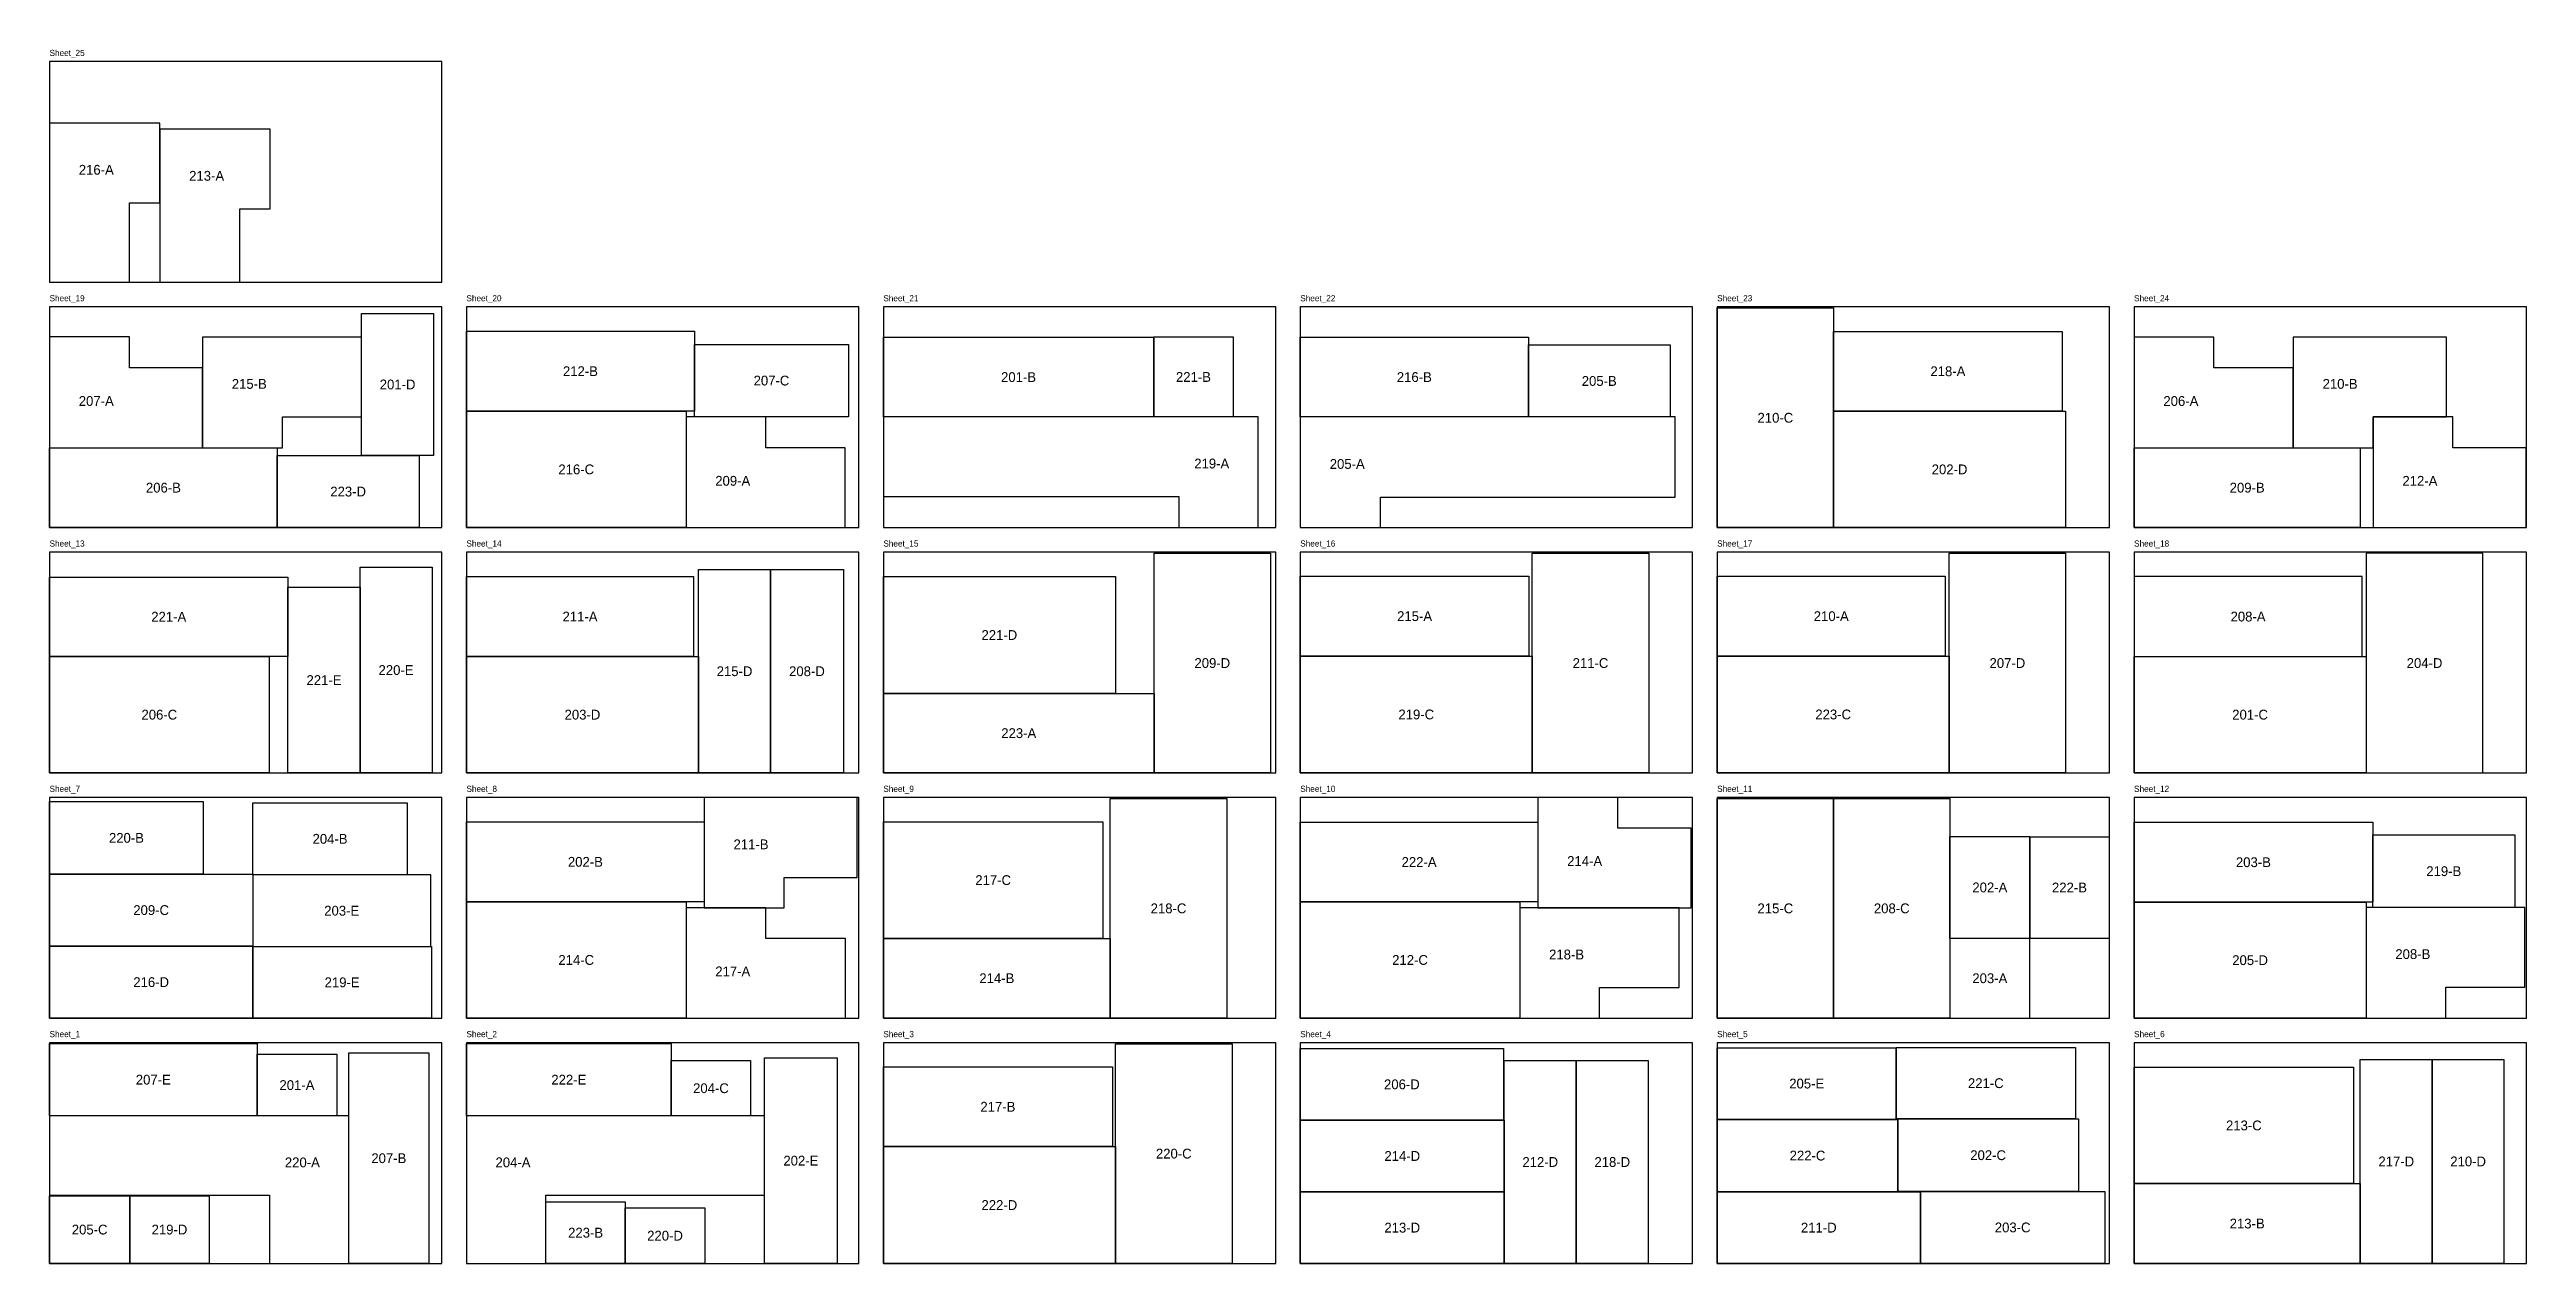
# Model space of a CAD drawing. Header units: millimetres. Extents: x 0 to 20200, y 0 to 9898.
import ezdxf
from ezdxf.enums import TextEntityAlignment as Align

# ---------------------------------------------------------------- set-up
doc = ezdxf.new("R2010")
doc.units = ezdxf.units.MM
doc.layers.add('NESTED_RESULT', color=7, linetype='Continuous')

msp = doc.modelspace()

# ---------------------------------------------------------------- linework, layer by layer
at = {"layer": 'NESTED_RESULT', "color": 1}
for points in [[(0, 8000), (3200, 8000), (3200, 9800), (0, 9800), (0, 8000)], [(0, 6000), (3200, 6000), (3200, 7800), (0, 7800), (0, 6000)], [(3400, 6000), (6600, 6000), (6600, 7800), (3400, 7800), (3400, 6000)], [(6800, 6000), (10000, 6000), (10000, 7800), (6800, 7800), (6800, 6000)], [(10200, 6000), (13400, 6000), (13400, 7800), (10200, 7800), (10200, 6000)], [(13600, 6000), (16800, 6000), (16800, 7800), (13600, 7800), (13600, 6000)], [(17000, 6000), (20200, 6000), (20200, 7800), (17000, 7800), (17000, 6000)], [(0, 4000), (3200, 4000), (3200, 5800), (0, 5800), (0, 4000)], [(3400, 4000), (6600, 4000), (6600, 5800), (3400, 5800), (3400, 4000)], [(6800, 4000), (10000, 4000), (10000, 5800), (6800, 5800), (6800, 4000)], [(10200, 4000), (13400, 4000), (13400, 5800), (10200, 5800), (10200, 4000)], [(13600, 4000), (16800, 4000), (16800, 5800), (13600, 5800), (13600, 4000)], [(17000, 4000), (20200, 4000), (20200, 5800), (17000, 5800), (17000, 4000)], [(0, 2000), (3200, 2000), (3200, 3800), (0, 3800), (0, 2000)], [(3400, 2000), (6600, 2000), (6600, 3800), (3400, 3800), (3400, 2000)], [(6800, 2000), (10000, 2000), (10000, 3800), (6800, 3800), (6800, 2000)], [(10200, 2000), (13400, 2000), (13400, 3800), (10200, 3800), (10200, 2000)], [(13600, 2000), (16800, 2000), (16800, 3800), (13600, 3800), (13600, 2000)], [(17000, 2000), (20200, 2000), (20200, 3800), (17000, 3800), (17000, 2000)], [(0, 0), (3200, 0), (3200, 1800), (0, 1800), (0, 0)], [(3400, 0), (6600, 0), (6600, 1800), (3400, 1800), (3400, 0)], [(6800, 0), (10000, 0), (10000, 1800), (6800, 1800), (6800, 0)], [(10200, 0), (13400, 0), (13400, 1800), (10200, 1800), (10200, 0)], [(13600, 0), (16800, 0), (16800, 1800), (13600, 1800), (13600, 0)], [(17000, 0), (20200, 0), (20200, 1800), (17000, 1800), (17000, 0)]]:
    msp.add_lwpolyline(points, dxfattribs=at)
at = {"layer": 'NESTED_RESULT'}
for points in [[(900.113, 9298.575), (0, 9298.575), (0, 8000), (650.875, 8000), (650.875, 8647.7), (900.113, 8647.7), (900.113, 9298.575)], [(1550.988, 8598.4875), (1800.2255, 8598.4875), (1800.2255, 9249.3625), (900.113, 9249.3625), (900.113, 8000), (1550.988, 8000), (1550.988, 8598.4875)], [(2544.761, 6587.375), (2544.761, 7746.25), (3132.136, 7746.25), (3132.136, 6587.375), (2544.761, 6587.375)], [(13600, 6000), (13600, 7790.7), (14549.125, 7790.7), (14549.125, 6000), (13600, 6000)], [(0, 7554.1625), (0, 6650.875), (1247.775, 6650.875), (1247.775, 7301.75), (650.875, 7301.75), (650.875, 7554.1625), (0, 7554.1625)], [(1247.775, 7552.575), (1247.775, 6650.875), (1898.65, 6650.875), (1898.65, 6901.7), (2544.761, 6901.7), (2544.761, 7552.575), (1247.775, 7552.575)], [(3400, 7600.5), (5258.9625, 7600.5), (5258.9625, 6949.625), (3400, 6949.625), (3400, 7600.5)], [(5258.9625, 7493.8375), (6516.2625, 7493.8375), (6516.2625, 6903.2875), (5258.9625, 6903.2875), (5258.9625, 7493.8375)], [(6800, 7552.575), (9005.037, 7552.575), (9005.037, 6901.7), (6800, 6901.7), (6800, 7552.575)], [(9005.037, 6901.7), (9005.037, 7554.1625), (9652.737, 7554.1625), (9652.737, 6901.7), (9005.037, 6901.7)], [(10200, 7552.575), (12060.55, 7552.575), (12060.55, 6901.7), (10200, 6901.7), (10200, 7552.575)], [(12060.55, 7489.075), (13216.25, 7489.075), (13216.25, 6901.7), (12060.55, 6901.7), (12060.55, 7489.075)], [(14549.125, 7600), (16414.438, 7600), (16414.438, 6949.125), (14549.125, 6949.125), (14549.125, 7600)], [(17650.875, 7301.75), (17650.875, 7552.575), (17000, 7552.575), (17000, 6650.875), (18298.575, 6650.875), (18298.575, 7301.75), (17650.875, 7301.75)], [(18298.575, 7552.575), (18298.575, 6650.875), (18949.45, 6650.875), (18949.45, 6901.7), (19547.937, 6901.7), (19547.937, 7552.575), (18298.575, 7552.575)], [(3400, 6949.125), (5190.7, 6949.125), (5190.7, 6000), (3400, 6000), (3400, 6949.125)], [(5190.7, 6903.2875), (5190.7, 6000), (6489.275, 6000), (6489.275, 6650.875), (5841.575, 6650.875), (5841.575, 6903.2875), (5190.7, 6903.2875)], [(9857.525, 6901.7), (6800, 6901.7), (6800, 6254), (9209.825, 6254), (9209.825, 6000), (9857.525, 6000), (9857.525, 6901.7)], [(13257.525, 6901.7), (10200, 6901.7), (10200, 6000), (10854.05, 6000), (10854.05, 6247.65), (13257.525, 6247.65), (13257.525, 6901.7)], [(14549.125, 6949.125), (16441.425, 6949.125), (16441.425, 6000), (14549.125, 6000), (14549.125, 6949.125)], [(18949.45, 6901.7), (18949.45, 6000), (20198.8125, 6000), (20198.8125, 6650.875), (19600.325, 6650.875), (19600.325, 6901.7), (18949.45, 6901.7)], [(0, 6650.875), (1857.375, 6650.875), (1857.375, 6000), (0, 6000), (0, 6650.875)], [(1857.375, 6587.375), (3013.075, 6587.375), (3013.075, 6000), (1857.375, 6000), (1857.375, 6587.375)], [(17000, 6650.875), (18844.675, 6650.875), (18844.675, 6000), (17000, 6000), (17000, 6650.875)], [(2532.0625, 4000), (2532.0625, 5676.4), (3119.4375, 5676.4), (3119.4375, 4000), (2532.0625, 4000)], [(5292.625, 4000), (5292.625, 5657.35), (5880, 5657.35), (5880, 4000), (5292.625, 4000)], [(5880, 4000), (5880, 5657.35), (6473.725, 5657.35), (6473.725, 4000), (5880, 4000)], [(9008.2125, 4000), (9008.2125, 5790.7), (9957.3375, 5790.7), (9957.3375, 4000), (9008.2125, 4000)], [(12092.3, 4000), (12092.3, 5790.7), (13041.425, 5790.7), (13041.425, 4000), (12092.3, 4000)], [(15492.3, 4000), (15492.3, 5790.7), (16441.425, 5790.7), (16441.425, 4000), (15492.3, 4000)], [(18892.7, 5790.7), (18892.7, 4000), (19845, 4000), (19845, 5790.7), (18892.7, 5790.7)], [(0, 5596.825), (1944.6875, 5596.825), (1944.6875, 4949.125), (0, 4949.125), (0, 5596.825)], [(1944.6875, 4000), (1944.6875, 5512.8875), (2532.0625, 5512.8875), (2532.0625, 4000), (1944.6875, 4000)], [(3400, 5600), (5252.6125, 5600), (5252.6125, 4949.125), (3400, 4949.125), (3400, 5600)], [(6800, 5600), (8692.3, 5600), (8692.3, 4647.7), (6800, 4647.7), (6800, 5600)], [(10200, 5603.175), (12065.313, 5603.175), (12065.313, 4952.3), (10200, 4952.3), (10200, 5603.175)], [(13600, 5603.175), (15460.55, 5603.175), (15460.55, 4952.3), (13600, 4952.3), (13600, 5603.175)], [(17000, 4949.125), (18858.9625, 4949.125), (18858.9625, 5600), (17000, 5600), (17000, 4949.125)], [(0, 4949.125), (1790.7, 4949.125), (1790.7, 4000), (0, 4000), (0, 4949.125)], [(3400, 4949.125), (5292.3, 4949.125), (5292.3, 4000), (3400, 4000), (3400, 4949.125)], [(10200, 4952.3), (12092.3, 4952.3), (12092.3, 4000), (10200, 4000), (10200, 4952.3)], [(13600, 4952.3), (15492.3, 4952.3), (15492.3, 4000), (13600, 4000), (13600, 4952.3)], [(17000, 4949.125), (18892.3, 4949.125), (18892.3, 4000), (17000, 4000), (17000, 4949.125)], [(6800, 4647.7), (9008.2125, 4647.7), (9008.2125, 4000), (6800, 4000), (6800, 4647.7)], [(0, 3765.3), (1254.125, 3765.3), (1254.125, 3174.75), (0, 3174.75), (0, 3765.3)], [(1657.35, 3755.775), (2917.825, 3755.775), (2917.825, 3168.4), (1657.35, 3168.4), (1657.35, 3755.775)], [(5339.925, 3798.638), (5339.925, 2900.113), (5990.8, 2900.113), (5990.8, 3147.763), (6587.7, 3147.763), (6587.7, 3798.638), (5339.925, 3798.638)], [(8651.025, 2000), (8651.025, 3790.7), (9600.15, 3790.7), (9600.15, 2000), (8651.025, 2000)], [(12138.3375, 3798.638), (12138.3375, 2900.113), (13389.2875, 2900.113), (13389.2875, 3550.488), (12789.2125, 3550.488), (12789.2125, 3798.638), (12138.3375, 3798.638)], [(13600, 2000), (13600, 3790.7), (14549.125, 3790.7), (14549.125, 2000), (13600, 2000)], [(14549.125, 2000), (14549.125, 3790.7), (15498.25, 3790.7), (15498.25, 2000), (14549.125, 2000)], [(3400, 3600), (5339.925, 3600), (5339.925, 2949.125), (3400, 2949.125), (3400, 3600)], [(6800, 3600), (8590.7, 3600), (8590.7, 2650.875), (6800, 2650.875), (6800, 3600)], [(10200, 3597), (12138.3375, 3597), (12138.3375, 2949.3), (10200, 2949.3), (10200, 3597)], [(15498.25, 2650.875), (15498.25, 3481.1375), (16149.125, 3481.1375), (16149.125, 2650.875), (15498.25, 2650.875)], [(16149.125, 2650.875), (16149.125, 3479.55), (16796.825, 3479.55), (16796.825, 2650.875), (16149.125, 2650.875)], [(17000, 3597), (18946.275, 3597), (18946.275, 2946.125), (17000, 2946.125), (17000, 3597)], [(18946.275, 2903.2875), (18946.275, 3493.8375), (20105.15, 3493.8375), (20105.15, 2903.2875), (18946.275, 2903.2875)], [(0, 3174.75), (1657.35, 3174.75), (1657.35, 2587.375), (0, 2587.375), (0, 3174.75)], [(3108.325, 3168.4), (1657.35, 3168.4), (1657.35, 2584.2), (3108.325, 2584.2), (3108.325, 3168.4)], [(3400, 2949.125), (5190.7, 2949.125), (5190.7, 2000), (3400, 2000), (3400, 2949.125)], [(5190.7, 2900.113), (5190.7, 2000), (6490.863, 2000), (6490.863, 2650.875), (5841.575, 2650.875), (5841.575, 2900.113), (5190.7, 2900.113)], [(10200, 2949.125), (11990.7, 2949.125), (11990.7, 2000), (10200, 2000), (10200, 2949.125)], [(11990.7, 2900.113), (11990.7, 2000), (12641.575, 2000), (12641.575, 2249.238), (13290.863, 2249.238), (13290.863, 2900.113), (11990.7, 2900.113)], [(17000, 2945.95), (18892.3, 2945.95), (18892.3, 2000), (17000, 2000), (17000, 2945.95)], [(18892.3, 2903.2875), (18892.3, 2000), (19543.175, 2000), (19543.175, 2252.4125), (20187.7, 2252.4125), (20187.7, 2903.2875), (18892.3, 2903.2875)], [(6800, 2650.875), (8651.025, 2650.875), (8651.025, 2000), (6800, 2000), (6800, 2650.875)], [(16149.125, 2650.875), (15498.25, 2650.875), (15498.25, 2000), (16149.125, 2000), (16149.125, 2650.875)], [(0, 2587.375), (1657.35, 2587.375), (1657.35, 2000), (0, 2000), (0, 2587.375)], [(1657.35, 2584.2), (3114.675, 2584.2), (3114.675, 2000), (1657.35, 2000), (1657.35, 2584.2)], [(0, 1793.875), (1692.275, 1793.875), (1692.275, 1203.325), (0, 1203.325), (0, 1793.875)], [(1692.275, 1203.325), (1692.275, 1705.075), (2343.15, 1705.075), (2343.15, 1203.325), (1692.275, 1203.325)], [(2441.575, 0), (2441.575, 1716.087), (3092.45, 1716.087), (3092.45, 0), (2441.575, 0)], [(3400, 1793.875), (5070.05, 1793.875), (5070.05, 1203.325), (3400, 1203.325), (3400, 1793.875)], [(5070.05, 1654.175), (5717.75, 1654.175), (5717.75, 1203.325), (5070.05, 1203.325), (5070.05, 1654.175)], [(5832.05, 0), (5832.05, 1676.4), (6422.6, 1676.4), (6422.6, 0), (5832.05, 0)], [(8692.3, 0), (8692.3, 1790.7), (9644.6, 1790.7), (9644.6, 0), (8692.3, 0)], [(10200, 1752.6), (11857.35, 1752.6), (11857.35, 1168.4), (10200, 1168.4), (10200, 1752.6)], [(11863.7, 0), (11863.7, 1654.175), (12451.075, 1654.175), (12451.075, 0), (11863.7, 0)], [(12451.075, 0), (12451.075, 1654.175), (13038.45, 1654.175), (13038.45, 0), (12451.075, 0)], [(13600, 1758.95), (15060.5, 1758.95), (15060.5, 1174.75), (13600, 1174.75), (13600, 1758.95)], [(15060.5, 1762.125), (16521, 1762.125), (16521, 1177.925), (15060.5, 1177.925), (15060.5, 1762.125)], [(18844.675, 0), (18844.675, 1663.7), (19432.05, 1663.7), (19432.05, 0), (18844.675, 0)], [(19432.05, 0), (19432.05, 1663.7), (20016.25, 1663.7), (20016.25, 0), (19432.05, 0)], [(6800, 1603.175), (8668.488, 1603.175), (8668.488, 952.3), (6800, 952.3), (6800, 1603.175)], [(17000, 1600), (18790.7, 1600), (18790.7, 650.875), (17000, 650.875), (17000, 1600)], [(2441.575, 1203.325), (0, 1203.325), (0, 555.625), (1793.875, 555.625), (1793.875, 0), (2441.575, 0), (2441.575, 1203.325)], [(5832.05, 1203.325), (3400, 1203.325), (3400, 0), (4047.7, 0), (4047.7, 555.625), (5832.05, 555.625), (5832.05, 1203.325)], [(10200, 1168.4), (11863.7, 1168.4), (11863.7, 584.2), (10200, 584.2), (10200, 1168.4)], [(13600, 1174.75), (15073.2, 1174.75), (15073.2, 584.2), (13600, 584.2), (13600, 1174.75)], [(15073.2, 1177.925), (16546.4, 1177.925), (16546.4, 587.375), (15073.2, 587.375), (15073.2, 1177.925)], [(6800, 952.3), (8692.3, 952.3), (8692.3, 0), (6800, 0), (6800, 952.3)], [(17000, 650.875), (18844.675, 650.875), (18844.675, 0), (17000, 0), (17000, 650.875)], [(0, 552.45), (654.05, 552.45), (654.05, 0), (0, 0), (0, 552.45)], [(654.05, 552.45), (1301.75, 552.45), (1301.75, 0), (654.05, 0), (654.05, 552.45)], [(4048.05, 0), (4048.05, 501.65), (4695.75, 501.65), (4695.75, 0), (4048.05, 0)], [(4695.75, 452.4375), (5343.45, 452.4375), (5343.45, 0), (4695.75, 0), (4695.75, 452.4375)], [(10200, 584.2), (11863.7, 584.2), (11863.7, 0), (10200, 0), (10200, 584.2)], [(13600, 584.2), (15257.35, 584.2), (15257.35, 0), (13600, 0), (13600, 584.2)], [(15257.35, 587.375), (16762.3, 587.375), (16762.3, 0), (15257.35, 0), (15257.35, 587.375)]]:
    msp.add_lwpolyline(points, dxfattribs=at)

# ---------------------------------------------------------------- texts
at = {"layer": 'NESTED_RESULT', "color": 1}
for s, p in [('Sheet_25', (0, 9830)), ('Sheet_19', (0, 7830)), ('Sheet_20', (3400, 7830)), ('Sheet_21', (6800, 7830)), ('Sheet_22', (10200, 7830)), ('Sheet_23', (13600, 7830)), ('Sheet_24', (17000, 7830)), ('Sheet_13', (0, 5830)), ('Sheet_14', (3400, 5830)), ('Sheet_15', (6800, 5830)), ('Sheet_16', (10200, 5830)), ('Sheet_17', (13600, 5830)), ('Sheet_18', (17000, 5830)), ('Sheet_7', (0, 3830)), ('Sheet_8', (3400, 3830)), ('Sheet_9', (6800, 3830)), ('Sheet_10', (10200, 3830)), ('Sheet_11', (13600, 3830)), ('Sheet_12', (17000, 3830)), ('Sheet_1', (0, 1830)), ('Sheet_2', (3400, 1830)), ('Sheet_3', (6800, 1830)), ('Sheet_4', (10200, 1830)), ('Sheet_5', (13600, 1830)), ('Sheet_6', (17000, 1830))]:
    msp.add_text(s, height=50, dxfattribs=at).set_placement(p, align=Align.BOTTOM_LEFT)
at = {"layer": 'NESTED_RESULT'}
for s, p in [('216-A', (381.259924, 8917.182001)), ('213-A', (1281.234698, 8868.087323)), ('212-B', (4329.48125, 7275.0625)), ('218-A', (15481.7815, 7274.5625)), ('207-A', (381.095343, 7032.148627)), ('215-B', (1629.017955, 7171.387334)), ('201-D', (2838.4485, 7166.8125)), ('207-C', (5887.6125, 7198.5625)), ('201-B', (7902.5185, 7227.1375)), ('221-B', (9328.887, 7227.93125)), ('216-B', (11130.275, 7227.1375)), ('205-B', (12638.4, 7195.3875)), ('206-A', (17381.710034, 7031.977319)), ('210-B', (18680.155044, 7171.574584)), ('210-C', (14074.5625, 6895.35)), ('216-C', (4295.35, 6474.5625)), ('219-A', (9478.133623, 6522.324126)), ('205-A', (10583.123708, 6518.591795)), ('202-D', (15495.275, 6474.5625)), ('206-B', (928.6875, 6325.4375)), ('223-D', (2435.225, 6293.6875)), ('209-A', (5571.775964, 6381.262)), ('209-B', (17922.3375, 6325.4375)), ('212-A', (19331.030197, 6381.000388)), ('221-A', (972.34375, 5272.975)), ('211-A', (4326.30625, 5274.5625)), ('215-A', (11132.6565, 5277.7375)), ('210-A', (14530.275, 5277.7375)), ('208-A', (17929.48125, 5274.5625)), ('221-D', (7746.15, 5123.85)), ('220-E', (2825.75, 4838.2)), ('215-D', (5586.3125, 4828.675)), ('208-D', (6176.8625, 4828.675)), ('209-D', (9482.775, 4895.35)), ('211-C', (12566.8625, 4895.35)), ('207-D', (15966.8625, 4895.35)), ('204-D', (19368.85, 4895.35)), ('221-E', (2238.375, 4756.44375)), ('206-C', (895.35, 4474.5625)), ('203-D', (4346.15, 4474.5625)), ('219-C', (11146.15, 4476.15)), ('223-C', (14546.15, 4476.15)), ('201-C', (17946.15, 4474.5625)), ('223-A', (7904.10625, 4323.85)), ('220-B', (627.0625, 3470.025)), ('204-B', (2287.5875, 3462.0875)), ('211-B', (5721.020343, 3417.308563)), ('202-B', (4369.9625, 3274.5625)), ('222-A', (11169.16875, 3273.15)), ('214-A', (12519.486328, 3280.964172)), ('203-B', (17973.1375, 3271.5625)), ('219-B', (19525.7125, 3198.5625)), ('217-C', (7695.35, 3125.4375)), ('202-A', (15823.6875, 3066.00625)), ('222-B', (16472.975, 3065.2125)), ('209-C', (828.675, 2881.0625)), ('203-E', (2382.8375, 2876.3)), ('218-C', (9125.5875, 2895.35)), ('215-C', (14074.5625, 2895.35)), ('208-C', (15023.6875, 2895.35)), ('214-C', (4295.35, 2474.5625)), ('212-C', (11095.35, 2474.5625)), ('218-B', (12371.924552, 2518.937206)), ('205-D', (17946.15, 2472.975)), ('208-B', (19273.393018, 2522.169678)), ('216-D', (828.675, 2293.6875)), ('219-E', (2386.0125, 2292.1)), ('217-A', (5571.924552, 2381.175794)), ('214-B', (7725.5125, 2325.4375)), ('203-A', (15823.6875, 2325.4375)), ('207-E', (846.1375, 1498.6)), ('201-A', (2017.7125, 1454.2)), ('222-E', (4235.025, 1498.6)), ('204-C', (5393.9, 1428.75)), ('206-D', (11028.675, 1460.5)), ('205-E', (14330.25, 1466.85)), ('221-C', (15790.75, 1470.025)), ('217-B', (7734.244, 1277.7375)), ('213-C', (17895.35, 1125.4375)), ('220-A', (2061.867169, 824.003192)), ('207-B', (2767.0125, 858.0435)), ('204-A', (3779.710931, 824.026447)), ('202-E', (6127.325, 838.2)), ('220-C', (9168.45, 895.35)), ('214-D', (11031.85, 876.3)), ('212-D', (12157.3875, 827.0875)), ('218-D', (12744.7625, 827.0875)), ('222-C', (14336.6, 879.475)), ('202-C', (15809.8, 882.65)), ('217-D', (19138.3625, 831.85)), ('210-D', (19724.15, 831.85)), ('222-D', (7746.15, 476.15)), ('205-C', (327.025, 276.225)), ('219-D', (977.9, 276.225)), ('223-B', (4371.9, 250.825)), ('220-D', (5019.6, 226.21875)), ('213-D', (11031.85, 292.1)), ('211-D', (14428.675, 292.1)), ('203-C', (16009.825, 293.6875)), ('213-B', (17922.3375, 325.4375))]:
    msp.add_text(s, height=80, dxfattribs=at).set_placement(p, align=Align.MIDDLE_CENTER)

doc.saveas('drawing.dxf')
